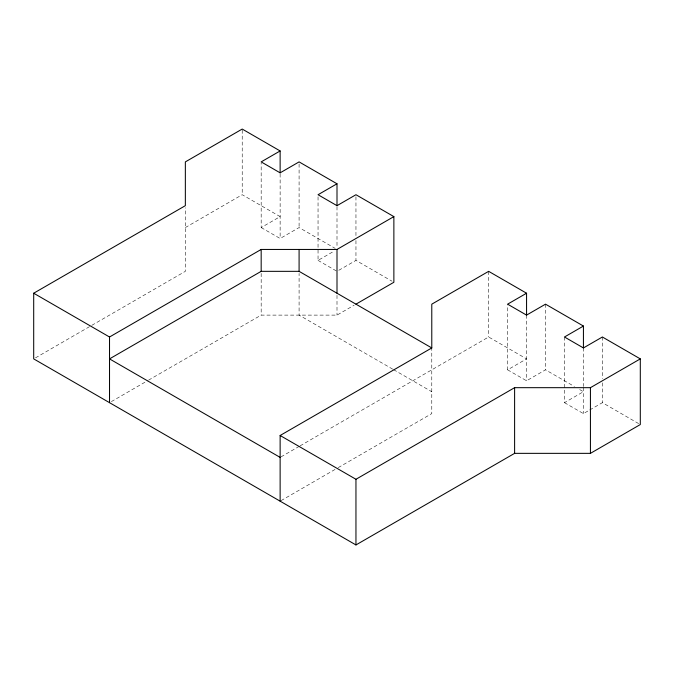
<?xml version="1.0" encoding="UTF-8"?>
<svg xmlns="http://www.w3.org/2000/svg" width="674" height="674" viewBox="0 0 674 674"><rect width="100%" height="100%" fill="white"/><g stroke="black" fill="none" stroke-linecap="round" stroke-linejoin="round"><path stroke-width="0.51" stroke-dasharray="3.37 2.53" d="M185.35 227.559L242.219 194.727L280.131 216.615L261.175 227.559L261.175 162.931M35.52 357.843L90.906 325.862M91.816 325.331L185.35 271.336L185.35 207.752M261.175 227.559L280.131 238.503L299.088 227.559L335.197 248.403M318.044 196.808L318.044 260.391L334.296 251.006M111.345 401.62L147.665 380.65M148.575 380.119L261.175 315.112L337 315.112L354.153 305.212M338.803 270.291L355.956 260.391L392.066 281.235M281.041 456.862L299.197 446.373M300.107 445.851L488.65 337L526.562 358.888L507.606 369.832L507.606 304.168M281.041 500.639L337.337 468.135M338.247 467.613L431.781 413.609L431.781 347.944M507.606 369.832L526.562 380.776L545.519 369.832L574.408 386.514M564.475 337L564.475 402.664L583.431 391.72L578.915 389.117M564.475 402.664L583.431 413.609L588.849 410.483M589.75 409.961L602.388 402.664L639.399 424.03M318.044 260.391L337 271.336M392.698 369.158L299.088 315.112L299.088 273.417M393.608 369.681L431.781 391.72M602.388 337L602.388 378.695M602.388 382.866L602.388 402.664M583.431 347.944L583.431 386.514M583.431 387.55L583.431 413.609M545.519 304.168L545.519 369.832M526.562 315.112L526.562 380.776M488.65 271.336L488.65 337M355.956 196.808L355.956 236.414M355.956 240.584L355.956 260.391M337 206.707L337 247.358M337 295.305L337 315.112M299.088 163.976L299.088 227.559M280.131 173.875L280.131 238.503M261.175 273.417L261.175 315.112M242.219 130.099L242.219 194.727"/><path stroke-width="1.01" d="M583.431 347.944L583.431 326.056L564.475 337L583.431 347.944L602.388 337L640.3 358.888L640.3 424.553L590.432 453.349L514.607 453.349L355.956 544.946L33.7 358.888L33.7 293.224L185.35 205.671L185.35 161.895L242.219 129.054L280.131 150.951L280.131 172.839L299.088 161.895L337 183.783L337 205.671L355.956 194.727L393.869 216.615L393.869 282.28L355.956 304.168M280.131 150.951L261.175 161.895L280.131 172.839M337 183.783L318.044 194.727L337 205.671M33.7 293.224L109.525 337L261.175 249.447L337 249.447L393.869 216.615M583.431 326.056L545.519 304.168L526.562 315.112L526.562 293.224L488.65 271.336L431.781 304.168L431.781 347.944L299.088 271.336L261.175 271.336L109.525 358.888L280.131 457.385M280.131 501.161L280.131 435.497L431.781 347.944M526.562 293.224L507.606 304.168L526.562 315.112M280.131 435.497L355.956 479.273L514.607 387.676L590.432 387.676L640.3 358.888M590.432 387.676L590.432 453.349M514.607 387.676L514.607 453.349M355.956 479.273L355.956 544.946M337 249.447L337 293.224M299.088 249.447L299.088 271.336M261.175 249.447L261.175 271.336M109.525 337L109.525 402.664"/></g></svg>
